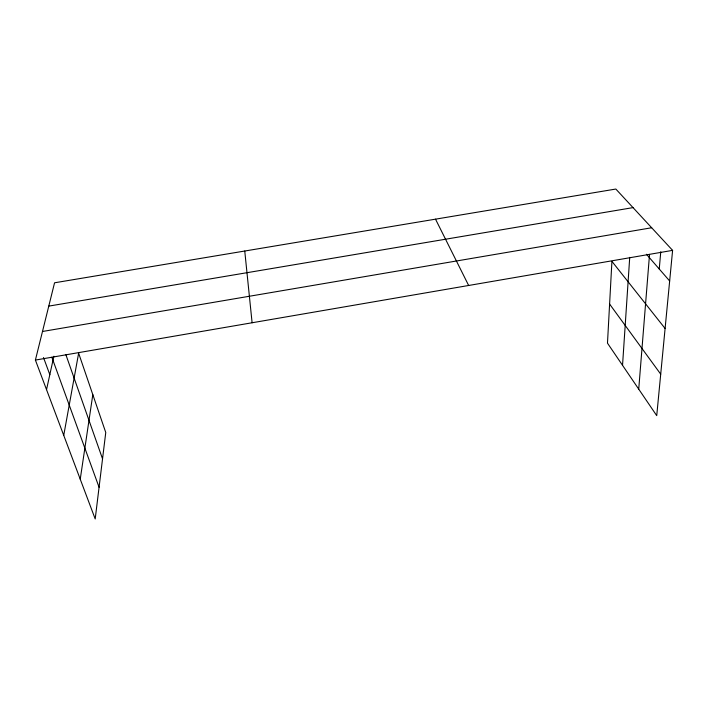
<?xml version="1.0" encoding="UTF-8"?>
<svg xmlns="http://www.w3.org/2000/svg" width="708" height="708" viewBox="0 0 708 708"><rect width="100%" height="100%" fill="white"/><g stroke="black" fill="none" stroke-linecap="round" stroke-linejoin="round"><path stroke-width="1.06" d="M622.536 365.31L629.722 257.367M638.731 389.143L649.537 254.349M659.245 269.013L660.768 251.756M63.738 435.367L78.632 353.186L105.758 432.491L95.199 518.955L35.4 360.071L54.56 282.793L615.836 189.045L672.6 250.366L656.732 415.649L607.482 343.15L611.916 261.349L665.095 328.477M80.243 479.228L92.81 394.639M46.524 389.639L53.87 356.248M35.4 360.071L672.6 250.366M42.489 331.486L651.67 227.755M48.781 306.113L633.023 207.621M646.431 254.252L669.662 280.988M609.597 304.068L660.714 374.16M435.517 219.161L468.652 285.483M43.498 357.531L49.825 374.656M51.852 357.248L99.067 487.263M65.826 354.531L102.536 458.846M244.756 251.03L252.101 322.76"/></g></svg>
